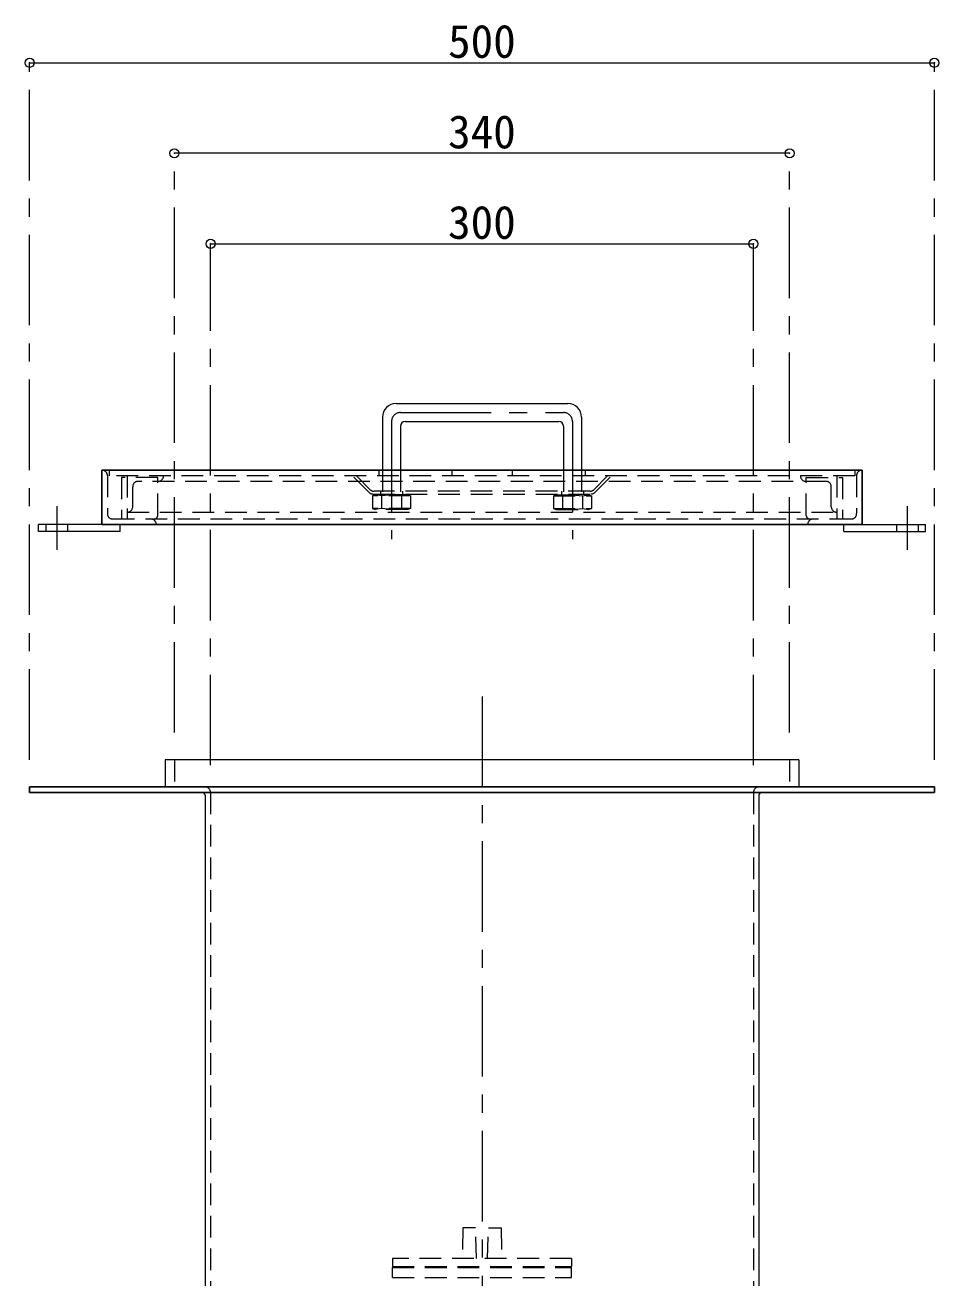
# Model space of a CAD drawing. Units: millimetres at full size, sheet at 1:10; details may follow other scales. Extents: x -2111 to 1939, y -1286 to 1524.
# Drawn here: x 136 to 641, y -532 to 160 of the extents above; entities that cross this region are included whole.
import ezdxf
from ezdxf.enums import TextEntityAlignment as Align

# ---------------------------------------------------------------- set-up
doc = ezdxf.new("R2010")
doc.units = ezdxf.units.MM
doc.header["$LTSCALE"] = 10
doc.header["$PDMODE"] = 32
doc.header["$PDSIZE"] = 5
doc.linetypes.add('CHAIN1', pattern=[8, 5, -1, 1, -1])
doc.linetypes.add('DASHED1', pattern=[1.8, 1.2, -0.6])
doc.layers.add('0-6_補助線', color=4, linetype='Continuous', lineweight=9)
doc.styles.add('ＭＳ ゴシック', font='')
doc.styles.get('ＭＳ ゴシック').set_extended_font_data('MS Gothic')

msp = doc.modelspace()

# ---------------------------------------------------------------- linework, layer by layer
at = {"layer": '0-6_補助線', "linetype": 'CHAIN1'}
for p, q in [((138.78, -245.95), (138.78, 139.05)), ((638.78, -245.95), (638.78, 139.05)), ((218.78, -230.95), (218.78, 89.05)), ((558.78, -230.95), (558.78, 89.05)), ((238.78, -248.95), (238.78, 39.05)), ((538.78, -248.95), (538.78, 39.05)), ((343.78, -54.15), (433.78, -54.15)), ((338.78, -59.15), (338.78, -124.15)), ((438.78, -59.15), (438.78, -124.15)), ((153.78, -105.95), (153.78, -129.95)), ((623.78, -105.95), (623.78, -129.95)), ((388.78, -210.95), (388.78, -998.95))]:
    msp.add_line(p, q, dxfattribs=at)
at = {"layer": '0-6_補助線'}
for p, q in [((138.78, 139.05), (638.78, 139.05)), ((558.78, 89.05), (218.78, 89.05)), ((238.78, 39.05), (538.78, 39.05)), ((341.28, -49.15), (436.28, -49.15)), ((333.78, -56.65), (333.78, -85.95)), ((343.78, -61.65), (343.78, -85.95)), ((346.28, -59.15), (431.28, -59.15)), ((433.78, -61.65), (433.78, -85.95)), ((443.78, -56.65), (443.78, -85.95)), ((178.78, -115.95), (143.78, -115.95)), ((143.78, -119.95), (143.78, -115.95)), ((188.78, -119.95), (188.78, -115.95)), ((588.78, -119.95), (588.78, -115.95)), ((598.78, -115.95), (633.78, -115.95)), ((633.78, -119.95), (633.78, -115.95)), ((188.78, -119.95), (143.78, -119.95)), ((588.78, -119.95), (633.78, -119.95))]:
    msp.add_line(p, q, dxfattribs=at)
at = {"layer": '0-6_補助線', "color": 5, "lineweight": 25}
for p, q in [((178.78, -115.95), (178.78, -85.95)), ((598.78, -85.95), (178.78, -85.95)), ((598.78, -115.95), (598.78, -85.95)), ((178.78, -115.95), (598.78, -115.95)), ((138.78, -260.95), (138.78, -263.95)), ((638.78, -260.95), (138.78, -260.95)), ((638.78, -260.95), (638.78, -263.95)), ((138.78, -263.95), (638.78, -263.95))]:
    msp.add_line(p, q, dxfattribs=at)
at = {"layer": '0-6_補助線', "color": 7, "linetype": 'DASHED1', "lineweight": 18}
for p, q in [((181.78, -88.95), (181.78, -109.95)), ((595.78, -88.95), (595.78, -109.95)), ((184.78, -112.95), (592.78, -112.95))]:
    msp.add_line(p, q, dxfattribs=at)
at = {"layer": '0-6_補助線', "linetype": 'DASHED1'}
for p, q in [((182.78, -85.95), (182.78, -89.15)), ((594.78, -89.15), (182.78, -89.15)), ((209.58, -89.95), (189.58, -89.95)), ((189.58, -89.95), (189.58, -112.95)), ((192.78, -89.15), (192.78, -112.95)), ((209.58, -110.95), (209.58, -89.95)), ((326.41, -98.28), (317.28, -89.15)), ((327.03, -96.78), (319.41, -89.15)), ((331.78, -85.95), (331.78, -89.15)), ((333.78, -85.95), (333.78, -99.65)), ((343.78, -85.95), (343.78, -99.65)), ((372.2, -85.95), (372.2, -89.15)), ((405.37, -85.95), (405.37, -89.15)), ((433.78, -85.95), (433.78, -99.65)), ((443.78, -85.95), (443.78, -99.65)), ((445.78, -85.95), (445.78, -89.15)), ((450.54, -96.78), (458.16, -89.15)), ((451.16, -98.28), (460.28, -89.15)), ((567.98, -110.95), (567.98, -89.95)), ((584.78, -89.15), (584.78, -112.95)), ((594.78, -85.95), (594.78, -89.15)), ((195.78, -106.15), (195.78, -95.15)), ((578.78, -92.15), (198.78, -92.15)), ((581.78, -106.15), (581.78, -95.15)), ((349.28, -100.15), (328.28, -100.15)), ((328.53, -99.15), (449.04, -99.15)), ((448.42, -97.65), (329.15, -97.65)), ((347.78, -99.65), (329.78, -99.65)), ((333.28, -100.15), (329.78, -99.65)), ((332.78, -97.65), (332.78, -99.15)), ((338.78, -99.65), (333.28, -100.15)), ((344.28, -100.15), (344.28, -107.15)), ((344.78, -97.65), (344.78, -99.15)), ((349.28, -100.15), (347.78, -99.65)), ((428.28, -100.15), (429.78, -99.65)), ((428.28, -100.15), (449.28, -100.15)), ((429.78, -99.65), (447.78, -99.65)), ((432.78, -97.65), (432.78, -99.15)), ((433.28, -100.15), (433.28, -107.15)), ((438.78, -99.65), (444.28, -100.15)), ((444.28, -100.15), (447.78, -99.65)), ((444.78, -97.65), (444.78, -99.15)), ((192.78, -109.15), (584.78, -109.15)), ((349.28, -107.15), (328.28, -107.15)), ((328.28, -107.15), (329.78, -107.65)), ((347.78, -107.65), (329.78, -107.65)), ((428.28, -107.15), (449.28, -107.15)), ((429.78, -107.65), (447.78, -107.65)), ((449.28, -107.15), (447.78, -107.65)), ((147.78, -115.95), (147.78, -119.95)), ((159.78, -115.95), (159.78, -119.95)), ((617.78, -115.95), (617.78, -119.95)), ((629.78, -115.95), (629.78, -119.95)), ((218.78, -245.95), (218.78, -260.95)), ((558.78, -245.95), (558.78, -260.95)), ((238.78, -263.95), (238.78, -960.95)), ((538.78, -263.95), (538.78, -960.95)), ((378.28, -504.45), (377.78, -521.45)), ((385.28, -504.45), (378.28, -504.45)), ((385.78, -521.45), (385.28, -504.45)), ((391.78, -521.45), (392.28, -504.45)), ((392.28, -504.45), (399.28, -504.45)), ((399.28, -504.45), (399.78, -521.45)), ((339.28, -521.45), (339.28, -525.95)), ((438.28, -521.45), (339.28, -521.45)), ((339.28, -525.95), (438.28, -525.95)), ((438.28, -521.45), (438.28, -525.95)), ((339.28, -526.45), (438.28, -526.45)), ((339.28, -531.95), (339.28, -526.45))]:
    msp.add_line(p, q, dxfattribs=at)
at = {"layer": '0-6_補助線', "color": 7, "lineweight": 18}
for p, q in [((563.78, -245.95), (563.78, -260.95)), ((235.78, -265.45), (235.78, -963.95)), ((541.78, -265.45), (541.78, -963.95))]:
    msp.add_line(p, q, dxfattribs=at)
at = {"layer": '0-6_補助線', "linetype": 'DASHED1'}
for points in [[(567.98, -89.95), (587.98, -89.95), (587.98, -112.95)], [(329.78, -99.65), (328.28, -100.15), (328.28, -107.15)], [(333.28, -100.15), (333.28, -107.15), (329.78, -107.65)], [(347.78, -99.65), (344.28, -100.15), (338.78, -99.65)], [(349.28, -100.15), (349.28, -107.15), (347.78, -107.65), (344.28, -107.15)], [(428.28, -100.15), (428.28, -107.15), (429.78, -107.65), (433.28, -107.15)], [(429.78, -99.65), (433.28, -100.15), (438.78, -99.65)], [(444.28, -100.15), (444.28, -107.15), (447.78, -107.65)], [(447.78, -99.65), (449.28, -100.15), (449.28, -107.15)], [(344.28, -107.15), (338.78, -107.65), (333.28, -107.15)], [(433.28, -107.15), (438.78, -107.65), (444.28, -107.15)], [(339.28, -531.95), (438.28, -531.95), (438.28, -526.45)]]:
    msp.add_lwpolyline(points, dxfattribs=at)
at = {"layer": '0-6_補助線', "color": 7, "lineweight": 18}
msp.add_lwpolyline([(563.78, -245.95), (213.78, -245.95), (213.78, -260.95)], dxfattribs=at)
at = {"layer": '0-6_補助線'}
for centre, radius, start, end in [((341.28, -56.65), 7.5, 90, 180), ((436.28, -56.65), 7.5, 0, 90), ((346.28, -61.65), 2.5, 90, 180), ((431.28, -61.65), 2.5, 0, 90)]:
    msp.add_arc(centre, radius, start, end, dxfattribs=at)
at = {"layer": '0-6_補助線', "linetype": 'CHAIN1'}
for centre, start, end in [((343.78, -59.15), 90, 180), ((433.78, -59.15), 0, 90)]:
    msp.add_arc(centre, 5, start, end, dxfattribs=at)
at = {"layer": '0-6_補助線', "color": 7, "linetype": 'DASHED1', "lineweight": 18}
for centre, start, end in [((178.78, -88.95), 0, 90), ((598.78, -88.95), 90, 180), ((184.78, -109.95), 180, 270), ((592.78, -109.95), 270, 0), ((205.78, -115.95), 0, 90), ((571.78, -115.95), 90, 180)]:
    msp.add_arc(centre, 3, start, end, dxfattribs=at)
at = {"layer": '0-6_補助線', "linetype": 'DASHED1'}
for centre, radius, start, end in [((209.78, -89.15), 3, 270, 0), ((567.78, -89.15), 3, 180, 270), ((198.78, -95.15), 3, 90, 180), ((329.15, -94.65), 3, 225, 270), ((448.42, -94.65), 3, 270, 315), ((578.78, -95.15), 3, 0, 90), ((328.53, -96.15), 3, 225, 270), ((449.04, -96.15), 3, 270, 315), ((192.78, -106.15), 3, 270, 0), ((584.78, -106.15), 3, 180, 270), ((207.58, -110.95), 2, 270, 0), ((569.98, -110.95), 2, 180, 270), ((235.78, -263.95), 3, 0, 90), ((541.78, -263.95), 3, 90, 180)]:
    msp.add_arc(centre, radius, start, end, dxfattribs=at)
at = {"layer": '0-6_補助線', "color": 7, "lineweight": 18}
for centre, start, end in [((234.28, -265.45), 0, 90), ((543.28, -265.45), 90, 180)]:
    msp.add_arc(centre, 1.5, start, end, dxfattribs=at)
at = {"layer": '0-6_補助線', "color": 1}
for p in [(138.78, 139.05), (638.78, 139.05), (218.78, 89.05), (558.78, 89.05), (238.78, 39.05), (538.78, 39.05)]:
    msp.add_point(p, dxfattribs=at)

# ---------------------------------------------------------------- texts
at = {"layer": '0-6_補助線', "color": 7, "style": 'ＭＳ ゴシック'}
for s, p in [('500', (370.03, 136.3)), ('340', (370.03, 86.3)), ('300', (370.03, 36.3))]:
    msp.add_text(s, height=18.33, dxfattribs=at).set_placement(p, align=Align.BOTTOM_LEFT)

doc.saveas('drawing.dxf')
